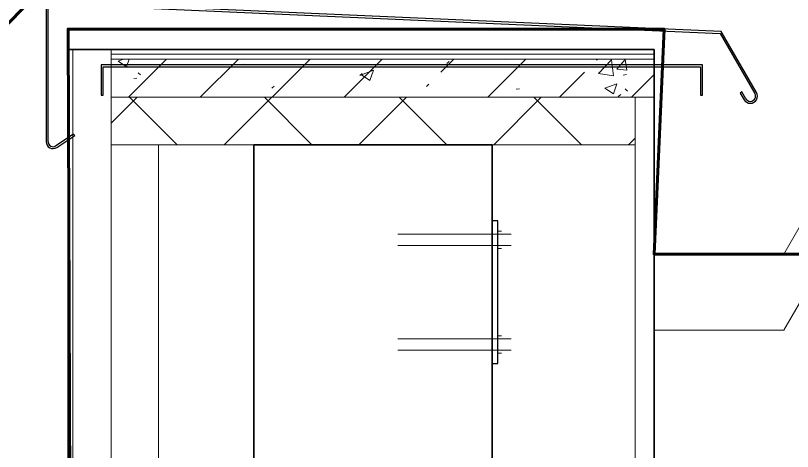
# Model space of a CAD drawing. Header units: millimetres. Extents: x 3914 to 443608, y -156176 to 78197.
# Drawn here: x 433354 to 434170, y 2275 to 2733 of the extents above; entities that cross this region are included whole.
import ezdxf

# ---------------------------------------------------------------- set-up
doc = ezdxf.new("R2010")
doc.units = ezdxf.units.MM
for name, color, linetype, lineweight in [('0) клиннинг', 90, 'Continuous', 60), ('A-FLOR-1', 7, 'Continuous', 35), ('A-FLOR-MCUT', 7, 'Continuous', 5), ('A-FLOR-PATT-1', 7, 'Continuous', 5), ('A-GENM', 7, 'Continuous', 9), ('A-GENM-1', 7, 'Continuous', 25), ('A-WALL', 7, 'Continuous', 5), ('A-WALL-1', 7, 'Continuous', 35), ('I-WALL-1', 7, 'Continuous', 35), ('Ограждение', 7, 'Continuous', 9), ('Ограждение-1', 7, 'Continuous', 25)]:
    doc.layers.add(name, color=color, linetype=linetype, lineweight=lineweight)

# ---------------------------------------------------------------- blocks, each defined once
blk = doc.blocks.new('парапет9 - парапет-22867712-АР2_Фасад в А-Г копия 1')
at = {"layer": 'A-GENM-1'}
for p, q in [((6490.5, 5018.89), (5782, 5050.02)), ((5782, 5050.02), (5782, 4903.03)), ((5784, 4903.03), (5784, 5047.93)), ((5784, 5047.93), (6489.31, 5016.94)), ((6489.31, 5016.94), (6525.77, 4953.8)), ((6527.5, 4954.8), (6490.5, 5018.89)), ((6470.64, 4984), (5839.64, 4984)), ((5839.64, 4984), (5839.64, 4952)), ((6470.64, 4952), (6470.64, 4984)), ((5841.64, 4952), (5841.64, 4982)), ((5841.64, 4982), (6468.64, 4982)), ((6468.64, 4982), (6468.64, 4952)), ((5839.64, 4952), (5841.64, 4952)), ((6468.64, 4952), (6470.64, 4952)), ((6511.96, 4955.72), (6510.49, 4954.26)), ((6510.49, 4954.26), (6514.51, 4947.3)), ((6516.24, 4948.3), (6511.96, 4955.72)), ((5810.72, 4910.96), (5791.91, 4898.74)), ((5793, 4897.06), (5812.17, 4909.51)), ((5812.17, 4909.51), (5810.72, 4910.96))]:
    blk.add_line(p, q, dxfattribs=at)
for centre, radius, start, end in [((6521.01, 4951.05), 7.5, 210, 30), ((6521.01, 4951.05), 5.5, 210, 30), ((5789.12, 4903.03), 7.12, 180, 303), ((5789.12, 4903.03), 5.12, 180, 303)]:
    blk.add_arc(centre, radius, start, end, dxfattribs=at)
blk = doc.blocks.new('О_Общий_Пластина_Вырез наклонный_Прокат_ГОСТ 103-2006_ГОСТ 82-70 - О_Общий_Пластина_Вырез наклонный_Прокат_ГОСТ 103-2006_ГОСТ 82-70-31027893-АР2_Фасад в А-Г копия 1')
at = {"layer": 'Ограждение'}
for p, q in [((6621.36, 4898.21), (6556, 4785)), ((6556, 4705), (6656, 4878.21)), ((6556, 4785), (6420, 4785)), ((6420, 4705), (6556, 4705))]:
    blk.add_line(p, q, dxfattribs=at)
blk = doc.blocks.new('ОГР_Влож_Анкер клиновой - ОГР_Влож_Анкер клиновой МКТ В 12-10-25_105-30966006-АР2_Фасад в А-Г копия 1')
at = {"layer": 'Ограждение'}
for p, q in [((6270, 4806), (6151, 4806)), ((6260, 4809), (6256, 4809)), ((6151, 4794), (6270, 4794)), ((6256, 4791), (6260, 4791))]:
    blk.add_line(p, q, dxfattribs=at)
blk = doc.blocks.new('ОГР_Влож_Полоса_Трапеция прямоугольная_Прокат_ГОСТ 103-2006 - ОГР_Влож_Полоса_Трапеция прямоугольная_Прокат_ГОСТ 103-2006-30966422-АР2_Фасад в А-Г копия 1')
at = {"layer": 'Ограждение-1'}
for p, q in [((6256, 4820), (6250, 4820)), ((6250, 4820), (6250, 4670)), ((6256, 4670), (6256, 4820)), ((6250, 4670), (6256, 4670))]:
    blk.add_line(p, q, dxfattribs=at)

msp = doc.modelspace()

# ---------------------------------------------------------------- hatches: boundary and pattern name
at = {"layer": '0) клиннинг'}
h = msp.add_hatch(dxfattribs=at)
h.set_pattern_fill('ANSI31', color=256, scale=888)
h.paths.add_polyline_path([(437806.39, 11627.22), (427259, 11627.22), (427259, -2302.8), (435034.36, -2302.8), (435034.36, 1357.2), (433414.39, 1357.2), (433409.39, 2718.73), (434034.79, 2718.73), (434024.39, 2482.2), (437806.39, 2482.2)])
at = {"layer": 'A-FLOR-PATT-1'}
h = msp.add_hatch(dxfattribs=at)
h.set_pattern_fill('FP_90', color=256, style=0, pattern_type=2)
h.set_pattern_definition([(45, (431356.45, 2643.2), (-75.434, 75.434), [106.68, -17.78, 3.556, -17.78]), (45, (431356.45, 2718.58), (-75.434, 75.434), []), (50, (431356.45, 2643.2), (127.5292, -11.1576), [13.335, -146.685]), (355, (431356.45, 2643.2), (-24.6697, 133.74), [10.668, -117.348]), (100.451, (431367.07, 2642.27), (102.86, 122.582), [11.333, -124.663]), (46.184, (431356.45, 2678.76), (189.755, -29.43), [20.003, -220.028]), (96.636, (431372.26, 2676.3), (166.182, 173.2), [17, -186.995]), (351.184, (431356.45, 2678.76), (166.184, 173.198), [16.002, -176.022]), (21, (431374.23, 2669.87), (106.1303, -71.586), [13.335, -146.685]), (326, (431374.23, 2669.87), (43.262, 128.932), [10.668, -117.348]), (71.451, (431383.07, 2663.9), (149.392, 57.345), [11.333, -124.663]), (37.5, (431356.446, 2643.2), (2.1622, 59.18836), [3.353, -112.573, 3.353, -115.773, -117.792]), (37.5, (431356.446, 2643.2), (2.1622, 59.18836), [-235.052, 3.353, -114.44]), (7.5, (431356.446, 2643.2), (46.7739, 70.1262), [3.353, -64.567, 3.353, -109.906, -44.895]), (7.5, (431356.446, 2643.2), (46.7739, 70.1262), [-181.178, 3.353, -41.542]), (327.5, (431316.797, 2643.2), (94.9137, -4.0101), [3.353, -41.097, 3.353, -135.331, -184.023]), (327.5, (431316.797, 2643.2), (94.9137, -4.0101), [-183.134, 3.353, -180.67]), (317.5, (431299.02, 2643.2), (103.6906, 17.7988), [3.353, -54.432, 3.353, -88.748, -130.683]), (317.5, (431299.02, 2643.2), (103.6906, 17.7988), [-149.885, 3.353, -127.33])])
h.paths.add_polyline_path([(433722.65, 2647.2), (434024.39, 2647.2), (434024.39, 2679.19), (434020.39, 2679.19), (434021.39, 2681.19), (434024.39, 2681.19), (434024.39, 2687.2), (433454.39, 2687.2), (433454.39, 2647.2), (433654.39, 2647.2)], flags=0)
h = msp.add_hatch(dxfattribs=at)
h.set_pattern_fill('FP_87', color=256, style=0, pattern_type=2)
h.set_pattern_definition([(45, (431356.45, 2643.2), (-70.7107, 70.7107), []), (135, (431356.45, 2643.2), (-70.7107, -70.7107), [])])
h.paths.add_polyline_path([(433494.39, 2597.2), (434004.39, 2597.2), (434004.39, 2647.2), (433454.39, 2647.2), (433454.39, 2597.2)], flags=0)

# ---------------------------------------------------------------- linework, layer by layer
at = {"layer": '0) клиннинг'}
msp.add_lwpolyline([(437806.39, 2482.2), (434024.39, 2482.2), (434034.79, 2718.73), (433409.39, 2718.73), (433414.39, 1357.2), (435034.36, 1357.2), (435034.36, -2302.8)], dxfattribs=at)
at = {"layer": 'A-FLOR-1'}
for p, q in [((434024.39, 2697.2), (433454.39, 2697.2)), ((434024.39, 2647.2), (434024.39, 2697.2))]:
    msp.add_line(p, q, dxfattribs=at)
at = {"layer": 'A-FLOR-MCUT'}
for p, q in [((433454.39, 2697.2), (433454.39, 2597.2)), ((434024.39, 2692.2), (433454.39, 2692.2)), ((434024.39, 2687.2), (433454.39, 2687.2)), ((434024.39, 2647.2), (433454.39, 2647.2)), ((434004.39, 2597.2), (434004.39, 2647.2))]:
    msp.add_line(p, q, dxfattribs=at)
at = {"layer": 'A-WALL'}
for p, q in [((433414.39, 1597.2), (433414.39, 2697.2)), ((433604.39, 2597.2), (433454.39, 2597.2)), ((433454.39, 1597.2), (433454.39, 2597.2)), ((433504.39, 1597.2), (433504.39, 2597.2)), ((434004.39, 2597.2), (433854.39, 2597.2)), ((434004.39, 2597.2), (434004.39, 2162.95))]:
    msp.add_line(p, q, dxfattribs=at)
at = {"layer": 'A-WALL-1'}
for p, q in [((433409.39, 2697.2), (433409.39, 1597.2)), ((433454.39, 2697.2), (433409.39, 2697.2))]:
    msp.add_line(p, q, dxfattribs=at)
at = {"layer": 'I-WALL-1'}
for p, q in [((434024.39, 2162.65), (434024.39, 2647.2)), ((433604.39, 2597.2), (433604.39, 1817.2)), ((433854.39, 2597.2), (433604.39, 2597.2)), ((433854.39, 2597.2), (433854.39, 1817.2))]:
    msp.add_line(p, q, dxfattribs=at)

# ---------------------------------------------------------------- block references
at = {"layer": 'A-GENM'}
msp.add_blockref('парапет9 - парапет-22867712-АР2_Фасад в А-Г копия 1', (427604.39, -2302.8), dxfattribs=at)
at = {"layer": 'Ограждение'}
for name, p in [('О_Общий_Пластина_Вырез наклонный_Прокат_ГОСТ 103-2006_ГОСТ 82-70 - О_Общий_Пластина_Вырез наклонный_Прокат_ГОСТ 103-2006_ГОСТ 82-70-31027893-АР2_Фасад в А-Г копия 1', (427604.39, -2302.8)), ('ОГР_Влож_Полоса_Трапеция прямоугольная_Прокат_ГОСТ 103-2006 - ОГР_Влож_Полоса_Трапеция прямоугольная_Прокат_ГОСТ 103-2006-30966422-АР2_Фасад в А-Г копия 1', (427604.39, -2302.8)), ('ОГР_Влож_Анкер клиновой - ОГР_Влож_Анкер клиновой МКТ В 12-10-25_105-30966006-АР2_Фасад в А-Г копия 1', (427604.39, -2302.8)), ('ОГР_Влож_Анкер клиновой - ОГР_Влож_Анкер клиновой МКТ В 12-10-25_105-30966006-АР2_Фасад в А-Г копия 1', (427604.39, -2412.8))]:
    msp.add_blockref(name, p, dxfattribs=at)

doc.saveas('drawing.dxf')
